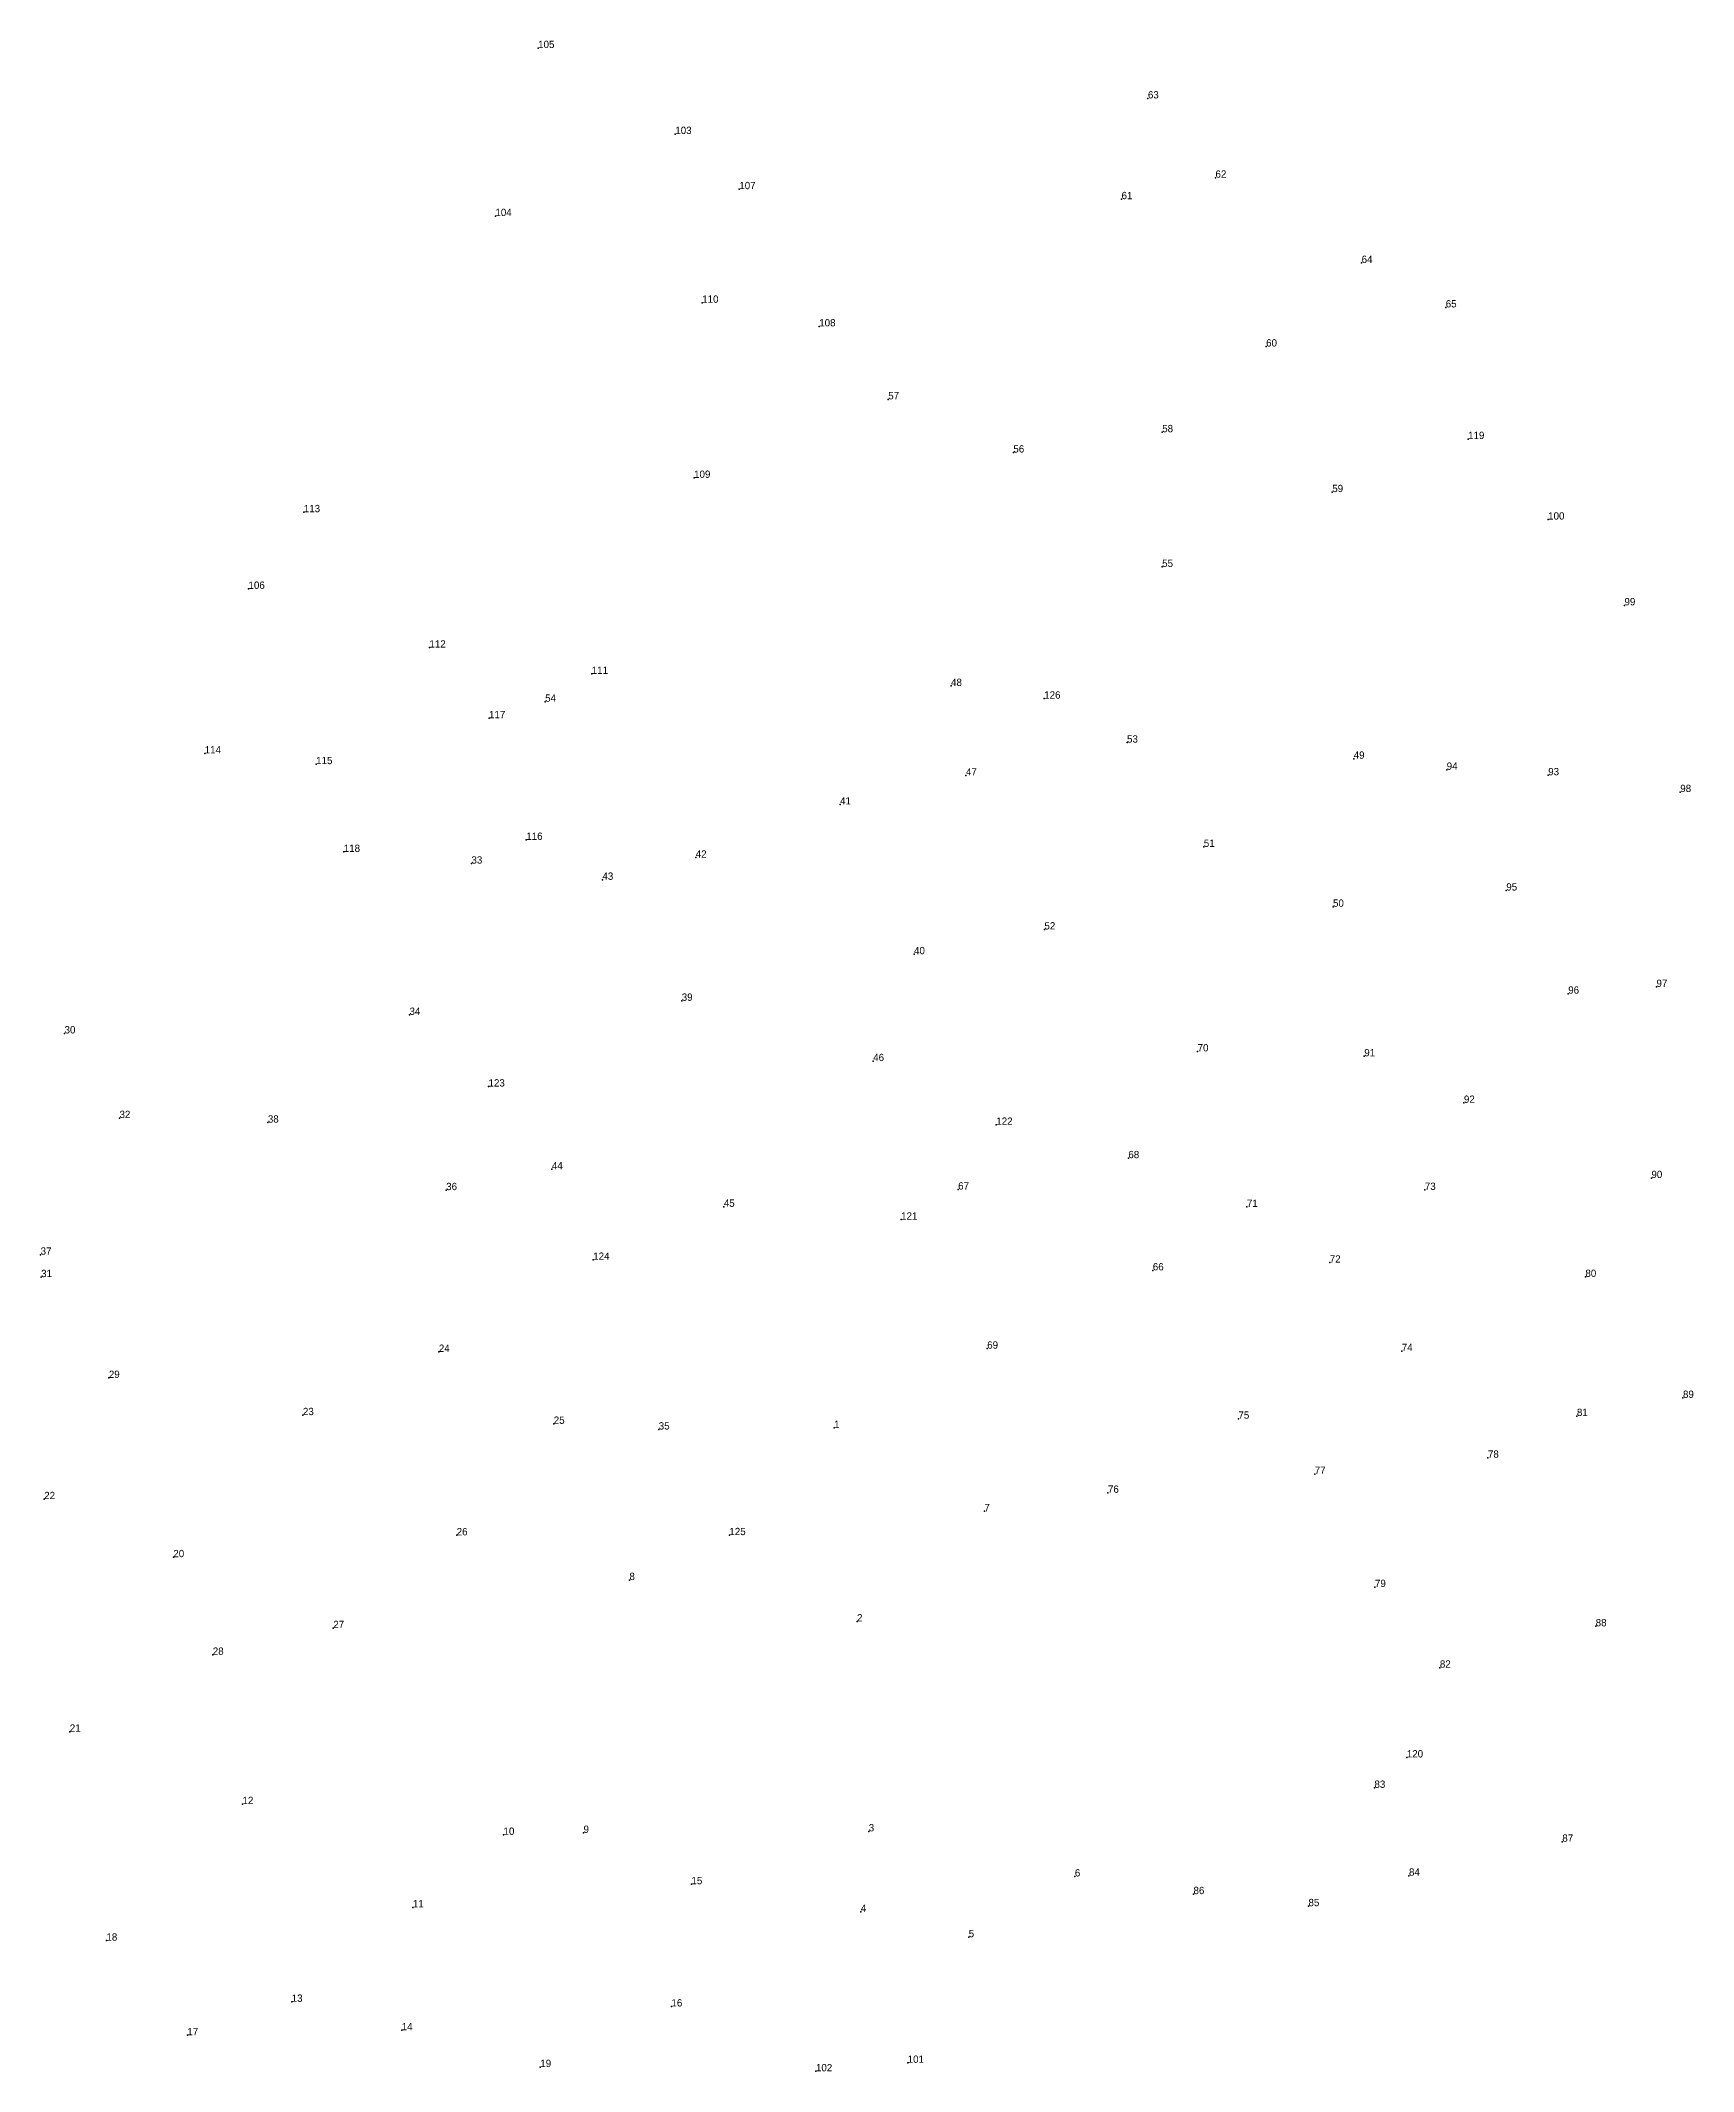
# Model space of a CAD drawing. Header units: metres. Extents: x 313 to 540, y 326 to 604.
import ezdxf

# ---------------------------------------------------------------- set-up
doc = ezdxf.new("R2010")
doc.units = ezdxf.units.M
doc.layers.add('shiti', color=10, linetype='CONTINUOUS')
doc.layers.add('zhuji', color=50, linetype='CONTINUOUS')

msp = doc.modelspace()

# ---------------------------------------------------------------- linework, layer by layer
at = {"layer": 'shiti'}
for p in [(381.36, 603.18, 28.82), (464.84, 596.28, 31.75), (400.14, 591.41, 31.31), (408.9, 583.86, 33.69), (474.09, 585.43, 32.53), (461.23, 582.49, 34.14), (375.51, 580.18, 30.22), (494.1, 573.76, 31.33), (403.82, 568.31, 34.8), (505.61, 567.67, 29.51), (419.84, 565.07, 36.3), (481.02, 562.32, 34.47), (429.29, 555.09, 37.55), (466.8, 550.59, 37.23), (446.42, 547.81, 38.34), (508.67, 549.66, 30.31), (402.71, 544.34, 36.35), (490.08, 542.39, 33.84), (349.28, 539.64, 29.14), (519.63, 538.63, 29.28), (466.79, 532.14, 37.77), (341.71, 529.15, 27.06), (530.08, 526.89, 29.2), (366.48, 521.11, 31.67), (388.7, 517.51, 35.16), (437.89, 515.85, 39.99), (382.32, 513.7, 36.92), (450.64, 514.12, 40.1), (374.64, 511.44, 33.19), (335.71, 506.62, 26.92), (461.98, 508.1, 40.22), (350.97, 505.15, 29.65), (439.93, 503.6, 41.04), (493.01, 505.89, 33.87), (505.74, 504.38, 29.49), (519.64, 503.63, 28.96), (537.72, 501.33, 27.6), (422.7, 499.63, 40.76), (354.75, 493.14, 30.86), (379.74, 494.79, 33.53), (402.93, 492.35, 37.93), (472.49, 493.83, 39.88), (372.23, 491.54, 33.05), (390.16, 489.32, 36.34), (513.9, 487.85, 29.36), (490.18, 485.63, 36.45), (450.67, 482.52, 42.33), (432.82, 479.13, 42.34), (401.02, 472.76, 38.6), (522.38, 473.73, 28.24), (534.46, 474.65, 28.18), (363.75, 470.83, 32.62), (316.53, 468.29, 27.03), (427.23, 464.5, 43.51), (471.64, 465.83, 41.44), (494.46, 465.16, 34.6), (374.57, 461.02, 35.5), (508.1, 458.79, 31.09), (324.05, 456.71, 28.87), (344.36, 456.08, 30.19), (444.08, 455.78, 43.46), (462.16, 451.21, 42.18), (383.25, 449.7, 36.94), (533.77, 448.49, 25.88), (368.77, 446.84, 34.59), (438.86, 446.92, 43.51), (502.75, 446.87, 32.02), (406.78, 444.56, 41.69), (431.06, 442.8, 43.9), (478.39, 444.54, 39.44), (313.25, 438, 30.14), (388.9, 437.3, 38.2), (489.73, 436.92, 35.15), (313.32, 434.93, 26.57), (465.51, 435.85, 40.61), (524.73, 434.96, 28.89), (367.77, 424.7, 34.89), (442.84, 425.14, 42.23), (499.59, 424.8, 31.19), (322.59, 421.13, 27.76), (538.09, 418.4, 25.28), (349.16, 416.04, 31.75), (383.5, 414.85, 37.48), (421.88, 414.28, 39.55), (477.23, 415.55, 36.17), (523.57, 415.92, 28.64), (397.87, 414.07, 39.5), (511.39, 410.21, 29.09), (487.67, 407.98, 31.28), (313.74, 404.54, 26.91), (459.37, 405.41, 36.27), (442.45, 402.88, 37.95), (370.21, 399.59, 32.59), (407.54, 399.61, 37), (331.42, 396.59, 28.71), (393.86, 393.47, 32.54), (495.92, 392.51, 29.1), (353.32, 386.89, 30.55), (425.02, 387.8, 36.88), (526.14, 387.14, 25.93), (336.82, 383.23, 29.25), (504.81, 381.47, 28.34), (317.25, 372.7, 25.82), (500.28, 369.18, 27.7), (495.85, 365.02, 27.68), (340.89, 362.8, 26.82), (387.57, 358.85, 29.43), (426.62, 359.06, 31.23), (376.62, 358.59, 29.22), (521.57, 357.64, 25.85), (402.35, 351.82, 28.48), (454.84, 352.89, 28.5), (471.08, 350.47, 27.55), (500.58, 352.99, 26.1), (364.21, 348.66, 28.25), (425.53, 348.04, 27.42), (486.82, 348.82, 26.26), (322.26, 344.1, 24.37), (440.31, 344.57, 27.79), (347.62, 335.73, 26.23), (399.61, 335.09, 26.69), (333.34, 331.15, 24.69), (362.69, 331.84, 26.66), (381.66, 326.8, 26.76), (419.39, 326.22, 26.3), (431.95, 327.38, 26.61)]:
    msp.add_point(p, dxfattribs=at)

# ---------------------------------------------------------------- texts
at = {"layer": 'zhuji'}
for s, p in [('105', (381.36, 603.18)), ('63', (464.84, 596.28)), ('103', (400.14, 591.41)), ('107', (408.9, 583.86)), ('62', (474.09, 585.43)), ('104', (375.51, 580.18)), ('61', (461.23, 582.49)), ('64', (494.1, 573.76)), ('110', (403.82, 568.31)), ('65', (505.61, 567.67)), ('108', (419.84, 565.07)), ('60', (481.02, 562.32)), ('57', (429.29, 555.09)), ('58', (466.8, 550.59)), ('119', (508.67, 549.66)), ('56', (446.42, 547.81)), ('109', (402.71, 544.34)), ('59', (490.08, 542.39)), ('113', (349.28, 539.64)), ('100', (519.63, 538.63)), ('55', (466.79, 532.14)), ('106', (341.71, 529.15)), ('99', (530.08, 526.89)), ('112', (366.48, 521.11)), ('111', (388.7, 517.51)), ('54', (382.32, 513.7)), ('48', (437.89, 515.85)), ('126', (450.64, 514.12)), ('117', (374.64, 511.44)), ('53', (461.98, 508.1)), ('114', (335.71, 506.62)), ('115', (350.97, 505.15)), ('49', (493.01, 505.89)), ('47', (439.93, 503.6)), ('94', (505.74, 504.38)), ('93', (519.64, 503.63)), ('41', (422.7, 499.63)), ('98', (537.72, 501.33)), ('116', (379.74, 494.79)), ('51', (472.49, 493.83)), ('118', (354.75, 493.14)), ('33', (372.23, 491.54)), ('42', (402.93, 492.35)), ('43', (390.16, 489.32)), ('50', (490.18, 485.63)), ('95', (513.9, 487.85)), ('52', (450.67, 482.52)), ('40', (432.82, 479.13)), ('97', (534.46, 474.65)), ('39', (401.02, 472.76)), ('96', (522.38, 473.73)), ('34', (363.75, 470.83)), ('30', (316.53, 468.29)), ('46', (427.23, 464.5)), ('70', (471.64, 465.83)), ('91', (494.46, 465.16)), ('123', (374.57, 461.02)), ('92', (508.1, 458.79)), ('32', (324.05, 456.71)), ('38', (344.36, 456.08)), ('122', (444.08, 455.78)), ('44', (383.25, 449.7)), ('68', (462.16, 451.21)), ('36', (368.77, 446.84)), ('67', (438.86, 446.92)), ('73', (502.75, 446.87)), ('90', (533.77, 448.49)), ('45', (406.78, 444.56)), ('71', (478.39, 444.54)), ('121', (431.06, 442.8)), ('37', (313.25, 438)), ('124', (388.9, 437.3)), ('66', (465.51, 435.85)), ('72', (489.73, 436.92)), ('31', (313.32, 434.93)), ('80', (524.73, 434.96)), ('24', (367.77, 424.7)), ('69', (442.84, 425.14)), ('74', (499.59, 424.8)), ('29', (322.59, 421.13)), ('23', (349.16, 416.04)), ('89', (538.09, 418.4)), ('25', (383.5, 414.85)), ('35', (397.87, 414.07)), ('1', (421.88, 414.28)), ('75', (477.23, 415.55)), ('81', (523.57, 415.92)), ('77', (487.67, 407.98)), ('78', (511.39, 410.21)), ('76', (459.37, 405.41)), ('22', (313.74, 404.54)), ('7', (442.45, 402.88)), ('26', (370.21, 399.59)), ('125', (407.54, 399.61)), ('20', (331.42, 396.59)), ('8', (393.86, 393.47)), ('79', (495.92, 392.51)), ('27', (353.32, 386.89)), ('2', (425.02, 387.8)), ('88', (526.14, 387.14)), ('28', (336.82, 383.23)), ('82', (504.81, 381.47)), ('21', (317.25, 372.7)), ('120', (500.28, 369.18)), ('83', (495.85, 365.02)), ('12', (340.89, 362.8)), ('10', (376.62, 358.59)), ('9', (387.57, 358.85)), ('3', (426.62, 359.06)), ('87', (521.57, 357.64)), ('6', (454.84, 352.89)), ('84', (500.58, 352.99)), ('15', (402.35, 351.82)), ('86', (471.08, 350.47)), ('11', (364.21, 348.66)), ('4', (425.53, 348.04)), ('85', (486.82, 348.82)), ('18', (322.26, 344.1)), ('5', (440.31, 344.57)), ('13', (347.62, 335.73)), ('16', (399.61, 335.09)), ('17', (333.34, 331.15)), ('14', (362.69, 331.84)), ('101', (431.95, 327.38)), ('19', (381.66, 326.8)), ('102', (419.39, 326.22))]:
    msp.add_text(s, height=1, dxfattribs=at).set_placement(p)

doc.saveas('drawing.dxf')
